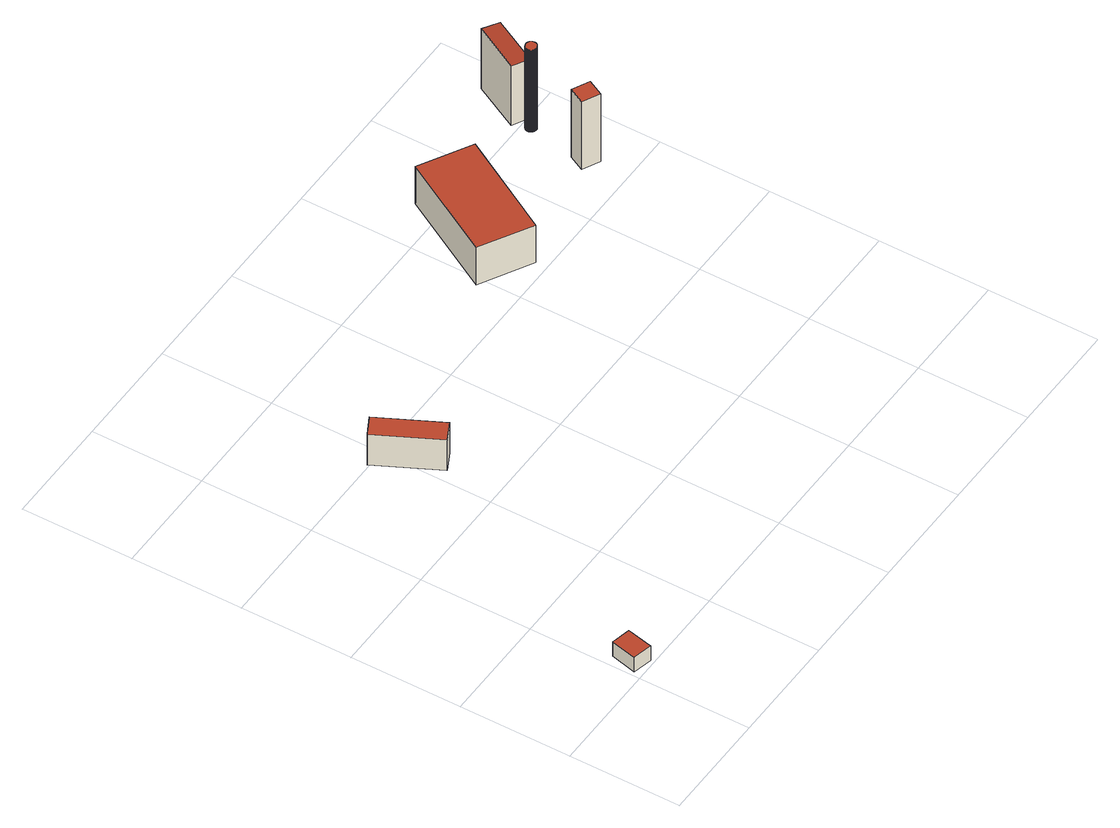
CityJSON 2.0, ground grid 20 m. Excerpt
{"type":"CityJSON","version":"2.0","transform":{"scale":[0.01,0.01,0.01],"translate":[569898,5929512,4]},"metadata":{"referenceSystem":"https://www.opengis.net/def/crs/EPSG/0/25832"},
"CityObjects":{
"building1":{"type":"Building","attributes":{"Grundfläche 2D":"16.742950","Grundhöhe NN":"5.320"},"geometry":[{"type":"Solid","lod":"3","boundaries":[[[[0,1,2,3]],[[4,5,3,2]],[[5,6,0,3]],[[6,7,1,0]],[[7,4,2,1]],[[7,6,5,4]]]],"semantics":{"surfaces":[{"type":"RoofSurface"},{"type":"WallSurface"},{"type":"GroundSurface"}],"values":[[0,1,1,1,1,2]]}}]},
"building2":{"type":"Building","attributes":{"Grundfläche 2D":"47.709585","Grundhöhe NN":"5.235"},"geometry":[{"type":"Solid","lod":"3","boundaries":[[[[8,9,10,11]],[[12,13,11,10]],[[13,14,8,11]],[[14,15,9,8]],[[15,12,10,9]],[[15,14,13,12]]]],"semantics":{"surfaces":[{"type":"RoofSurface"},{"type":"WallSurface"},{"type":"GroundSurface"}],"values":[[0,1,1,1,1,2]]}}]},
"building3":{"type":"Building","attributes":{"Grundfläche 2D":"207.546292","Grundhöhe NN":"6.620"},"geometry":[{"type":"Solid","lod":"3","boundaries":[[[[16,17,18,19]],[[20,21,19,18]],[[21,22,16,19]],[[22,23,17,16]],[[23,20,18,17]],[[23,22,21,20]]]],"semantics":{"surfaces":[{"type":"RoofSurface"},{"type":"WallSurface"},{"type":"GroundSurface"}],"values":[[0,1,1,1,1,2]]}}]},
"building4":{"type":"Building","attributes":{"Grundfläche 2D":"11.120992","Grundhöhe NN":"4.373"},"geometry":[{"type":"Solid","lod":"3","boundaries":[[[[24,25,26,27]],[[28,29,27,26]],[[29,30,24,27]],[[30,31,25,24]],[[31,28,26,25]],[[31,30,29,28]]]],"semantics":{"surfaces":[{"type":"RoofSurface"},{"type":"WallSurface"},{"type":"GroundSurface"}],"values":[[0,1,1,1,1,2]]}}]},
"building5":{"type":"Building","attributes":{"Grundfläche 2D":"2.889961","Grundhöhe NN":"5.006"},"geometry":[{"type":"Solid","lod":"3","boundaries":[[[[32,33,34,35,36,37,38,39,40,41,42,43,44,45,46,47,48,49,50,51,52,53,54,55,56,57,58,59,60,61,62,63,64,65,66,67,68,69,70,71,72,73,74,75,76,77,78,79,80,81,82,83,84,85,86,87,88,89,90,91,92,93,94,95,96,97,98,99,100,101,102,103,104,105,106,107,108,109,110,111,112,113,114,115,116,117,118,119,120,121,122,123,124,125,126,127,128,129,130,131]],[[132,133,40,39]],[[133,134,41,40]],[[134,135,42,41]],[[135,136,43,42]],[[136,137,44,43]],[[137,138,45,44]],[[138,139,46,45]],[[139,140,47,46]],[[140,141,48,47]],[[142,132,39,38]],[[143,144,36,35]],[[144,145,37,36]],[[145,142,38,37]],[[141,146,49,48]],[[146,147,50,49]],[[147,148,51,50]],[[148,149,52,51]],[[149,150,53,52]],[[150,151,54,53]],[[151,152,55,54]],[[152,153,56,55]],[[153,154,57,56]],[[154,155,58,57]],[[155,156,59,58]],[[156,157,60,59]],[[157,158,61,60]],[[158,159,62,61]],[[159,160,63,62]],[[160,161,64,63]],[[161,162,65,64]],[[162,163,66,65]],[[163,164,67,66]],[[164,165,68,67]],[[165,166,69,68]],[[166,167,70,69]],[[167,168,71,70]],[[168,169,72,71]],[[169,170,73,72]],[[170,171,74,73]],[[171,172,75,74]],[[172,173,76,75]],[[173,174,77,76]],[[174,175,78,77]],[[175,176,79,78]],[[176,177,80,79]],[[177,178,81,80]],[[178,179,82,81]],[[179,180,83,82]],[[180,181,84,83]],[[181,182,85,84]],[[182,183,86,85]],[[183,184,87,86]],[[184,185,88,87]],[[185,186,89,88]],[[186,187,90,89]],[[187,188,91,90]],[[188,189,92,91]],[[189,190,93,92]],[[190,191,94,93]],[[191,192,95,94]],[[192,193,96,95]],[[193,194,97,96]],[[194,195,98,97]],[[195,196,99,98]],[[196,197,100,99]],[[197,198,101,100]],[[198,199,102,101]],[[199,200,103,102]],[[200,201,104,103]],[[201,202,105,104]],[[202,203,106,105]],[[203,204,107,106]],[[204,205,108,107]],[[205,206,109,108]],[[206,207,110,109]],[[207,208,111,110]],[[208,209,112,111]],[[209,210,113,112]],[[210,211,114,113]],[[211,212,115,114]],[[212,213,116,115]],[[213,214,117,116]],[[214,215,118,117]],[[215,216,119,118]],[[216,217,120,119]],[[217,218,121,120]],[[218,219,122,121]],[[219,220,123,122]],[[220,221,124,123]],[[221,222,125,124]],[[222,223,126,125]],[[223,224,127,126]],[[224,225,128,127]],[[225,226,129,128]],[[226,227,130,129]],[[227,228,131,130]],[[228,229,32,131]],[[229,230,33,32]],[[230,231,34,33]],[[231,143,35,34]],[[221,220,219,218,217,216,215,214,213,212,211,210,209,208,207,206,205,204,203,202,201,200,199,198,197,196,195,194,193,192,191,190,189,188,187,186,185,184,183,182,181,180,179,178,177,176,175,174,173,172,171,170,169,168,167,166,165,164,163,162,161,160,159,158,157,156,155,154,153,152,151,150,149,148,147,146,141,140,139,138,137,136,135,134,133,132,142,145,144,143,231,230,229,228,227,226,225,224,223,222]]]],"semantics":{"surfaces":[{"type":"RoofSurface"},{"type":"WallSurface"},{"type":"GroundSurface"}],"values":[[0,1,1,1,1,1,1,1,1,1,1,1,1,1,1,1,1,1,1,1,1,1,1,1,1,1,1,1,1,1,1,1,1,1,1,1,1,1,1,1,1,1,1,1,1,1,1,1,1,1,1,1,1,1,1,1,1,1,1,1,1,1,1,1,1,1,1,1,1,1,1,1,1,1,1,1,1,1,1,1,1,1,1,1,1,1,1,1,1,1,1,1,1,1,1,1,1,1,1,1,1,2]]}}]},
"building6":{"type":"Building","attributes":{"Grundfläche 2D":"31.947249","Grundhöhe NN":"5.353"},"geometry":[{"type":"Solid","lod":"3","boundaries":[[[[232,233,234,235]],[[236,237,235,234]],[[237,238,232,235]],[[238,239,233,232]],[[239,236,234,233]],[[239,238,237,236]]]],"semantics":{"surfaces":[{"type":"RoofSurface"},{"type":"WallSurface"},{"type":"GroundSurface"}],"values":[[0,1,1,1,1,2]]}}]}
},
"vertices":[
[458,488,447],[116,565,447],[10,100,447],[353,22,447],[10,100,132],[353,22,132],[458,488,132],[116,565,132],
[2494,5058,791],[1935,6166,791],[1592,5992,791],[2151,4885,791],[1592,5992,124],[2151,4885,124],[2494,5058,124],[1935,6166,124],
[7569,7825,1078],[6666,8338,1078],[5680,6600,1078],[6583,6087,1078],[5680,6600,262],[6583,6087,262],[7569,7825,262],[6666,8338,262],
[9310,6829,1509],[9003,6984,1509],[8857,6696,1509],[9164,6541,1509],[8857,6696,37],[9164,6541,37],[9310,6829,37],[9003,6984,37],
[9204,7888,1888],[9199,7891,1888],[9194,7893,1888],[9188,7896,1888],[9182,7898,1888],[9177,7900,1888],[9171,7901,1888],[9165,7902,1888],[9159,7903,1888],[9153,7903,1888],[9147,7903,1888],[9141,7902,1888],[9135,7901,1888],[9129,7900,1888],[9123,7898,1888],[9118,7896,1888],[9112,7894,1888],[9107,7891,1888],[9101,7888,1888],[9096,7885,1888],[9092,7881,1888],[9087,7877,1888],[9083,7873,1888],[9079,7868,1888],[9075,7863,1888],[9072,7859,1888],[9069,7853,1888],[9066,7848,1888],[9063,7842,1888],[9061,7837,1888],[9060,7831,1888],[9058,7825,1888],[9057,7819,1888],[9057,7813,1888],[9056,7807,1888],[9057,7801,1888],[9057,7795,1888],[9058,7789,1888],[9059,7783,1888],[9061,7778,1888],[9063,7772,1888],[9065,7766,1888],[9068,7761,1888],[9071,7756,1888],[9074,7751,1888],[9078,7746,1888],[9082,7741,1888],[9086,7737,1888],[9091,7733,1888],[9096,7729,1888],[9101,7726,1888],[9106,7723,1888],[9111,7720,1888],[9117,7718,1888],[9122,7716,1888],[9128,7714,1888],[9134,7713,1888],[9140,7712,1888],[9146,7711,1888],[9152,7711,1888],[9158,7711,1888],[9164,7712,1888],[9170,7712,1888],[9176,7714,1888],[9182,7715,1888],[9187,7717,1888],[9193,7720,1888],[9198,7722,1888],[9203,7725,1888],[9208,7729,1888],[9213,7733,1888],[9218,7737,1888],[9222,7741,1888],[9226,7745,1888],[9230,7750,1888],[9233,7755,1888],[9236,7760,1888],[9239,7765,1888],[9241,7771,1888],[9244,7777,1888],[9245,7782,1888],[9247,7788,1888],[9247,7794,1888],[9248,7800,1888],[9248,7806,1888],[9248,7812,1888],[9248,7818,1888],[9247,7824,1888],[9245,7830,1888],[9244,7836,1888],[9242,7842,1888],[9239,7847,1888],[9237,7853,1888],[9234,7858,1888],[9230,7863,1888],[9227,7867,1888],[9223,7872,1888],[9219,7876,1888],[9214,7880,1888],[9209,7884,1888],[9165,7902,101],[9159,7903,101],[9153,7903,101],[9147,7903,101],[9141,7902,101],[9135,7901,101],[9129,7900,101],[9123,7898,101],[9118,7896,101],[9112,7894,101],[9171,7901,101],[9188,7896,101],[9182,7898,101],[9177,7900,101],[9107,7891,101],[9101,7888,101],[9096,7885,101],[9092,7881,101],[9087,7877,101],[9083,7873,101],[9079,7868,101],[9075,7863,101],[9072,7859,101],[9069,7853,101],[9066,7848,101],[9063,7842,101],[9061,7837,101],[9060,7831,101],[9058,7825,101],[9057,7819,101],[9057,7813,101],[9056,7807,101],[9057,7801,101],[9057,7795,101],[9058,7789,101],[9059,7783,101],[9061,7778,101],[9063,7772,101],[9065,7766,101],[9068,7761,101],[9071,7756,101],[9074,7751,101],[9078,7746,101],[9082,7741,101],[9086,7737,101],[9091,7733,101],[9096,7729,101],[9101,7726,101],[9106,7723,101],[9111,7720,101],[9117,7718,101],[9122,7716,101],[9128,7714,101],[9134,7713,101],[9140,7712,101],[9146,7711,101],[9152,7711,101],[9158,7711,101],[9164,7712,101],[9170,7712,101],[9176,7714,101],[9182,7715,101],[9187,7717,101],[9193,7720,101],[9198,7722,101],[9203,7725,101],[9208,7729,101],[9213,7733,101],[9218,7737,101],[9222,7741,101],[9226,7745,101],[9230,7750,101],[9233,7755,101],[9236,7760,101],[9239,7765,101],[9241,7771,101],[9244,7777,101],[9245,7782,101],[9247,7788,101],[9247,7794,101],[9248,7800,101],[9248,7806,101],[9248,7812,101],[9248,7818,101],[9247,7824,101],[9245,7830,101],[9244,7836,101],[9242,7842,101],[9239,7847,101],[9237,7853,101],[9234,7858,101],[9230,7863,101],[9227,7867,101],[9223,7872,101],[9219,7876,101],[9214,7880,101],[9209,7884,101],[9204,7888,101],[9199,7891,101],[9194,7893,101],
[9731,8737,1409],[9426,8897,1444],[8995,8074,1444],[9300,7914,1409],[8995,8074,135],[9300,7914,135],[9731,8737,135],[9426,8897,135]
]}
